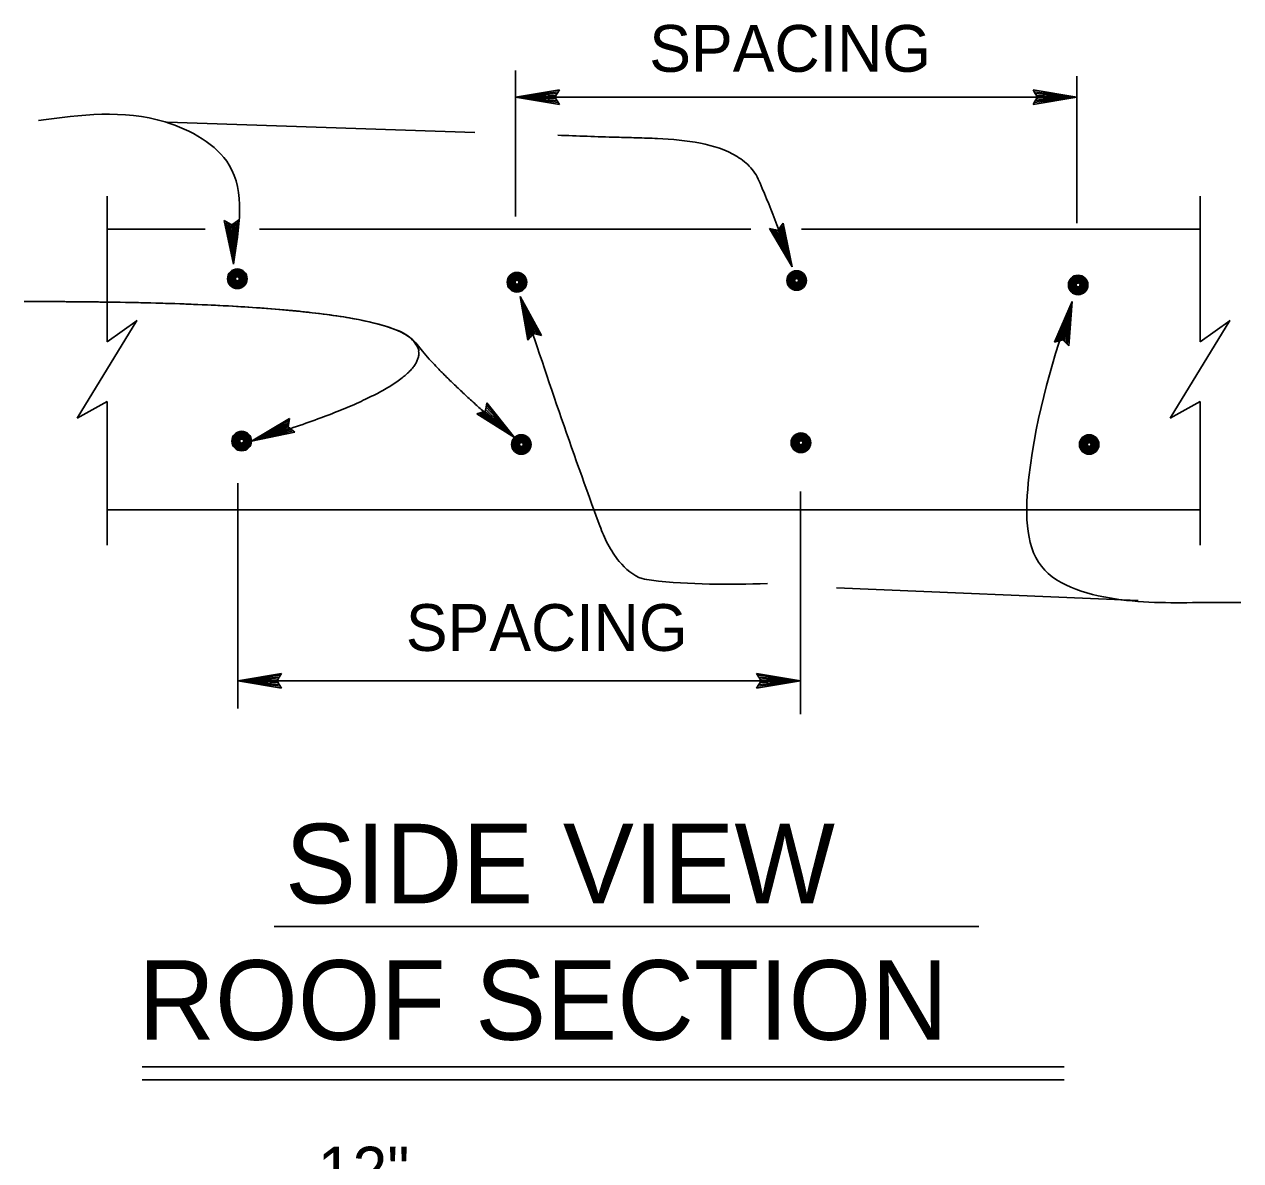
# Model space of a CAD drawing. Extents: x 0 to 2.83, y 0 to 1.83.
# Drawn here: x 1.4742 to 1.78, y 1.1129 to 1.3986 of the extents above; entities that cross this region are included whole.
import ezdxf

# ---------------------------------------------------------------- set-up
doc = ezdxf.new("R2010")
doc.units = 0
for name, color, linetype in [('14 Ramp Anno', 7, 'Continuous'), ('212 Leaders and Dim Lines', 7, 'Continuous'), ('214 Text and Titles', 7, 'Continuous'), ('216 Rebar', 7, 'Continuous'), ('240 Concrete', 7, 'Continuous')]:
    doc.layers.add(name, color=color, linetype=linetype)

msp = doc.modelspace()

# ---------------------------------------------------------------- linework, layer by layer
at = {"layer": '14 Ramp Anno'}
for p, q in [((1.53705, 1.1718), (1.71413, 1.1718)), ((1.50389, 1.1365), (1.7356, 1.1365)), ((1.50389, 1.13326), (1.7356, 1.13326))]:
    msp.add_line(p, q, dxfattribs=at)
at = {"layer": '212 Leaders and Dim Lines'}
for p, q in [((1.59773, 1.35035), (1.59773, 1.38704)), ((1.73877, 1.34862), (1.73877, 1.3856)), ((1.59773, 1.38031), (1.60873, 1.38215)), ((1.59773, 1.38031), (1.60873, 1.38215)), ((1.60816, 1.38123), (1.60873, 1.38215)), ((1.60816, 1.38123), (1.60873, 1.38215)), ((1.72834, 1.38123), (1.72777, 1.38215)), ((1.72777, 1.38215), (1.73877, 1.38031)), ((1.59773, 1.38031), (1.60844, 1.38169)), ((1.59773, 1.38031), (1.60844, 1.38169)), ((1.60816, 1.38123), (1.59773, 1.38031)), ((1.60816, 1.38123), (1.59773, 1.38031)), ((1.60788, 1.38077), (1.59773, 1.38031)), ((1.60788, 1.38077), (1.59773, 1.38031)), ((1.73877, 1.38031), (1.59773, 1.38031)), ((1.60759, 1.38031), (1.59773, 1.38031)), ((1.60873, 1.37848), (1.59773, 1.38031)), ((1.59773, 1.38031), (1.60816, 1.3794)), ((1.60844, 1.37894), (1.59773, 1.38031)), ((1.59773, 1.38031), (1.60788, 1.37986)), ((1.60759, 1.38031), (1.59773, 1.38031)), ((1.60873, 1.37848), (1.59773, 1.38031)), ((1.59773, 1.38031), (1.60816, 1.3794)), ((1.60844, 1.37894), (1.59773, 1.38031)), ((1.59773, 1.38031), (1.60788, 1.37986)), ((1.60759, 1.38031), (1.60816, 1.38123)), ((1.60759, 1.38031), (1.60816, 1.38123)), ((1.60816, 1.3794), (1.60759, 1.38031)), ((1.60816, 1.3794), (1.60759, 1.38031)), ((1.60816, 1.3794), (1.60873, 1.37848)), ((1.60816, 1.3794), (1.60873, 1.37848)), ((1.73877, 1.38031), (1.72777, 1.37848)), ((1.72834, 1.3794), (1.72777, 1.37848)), ((1.72805, 1.38169), (1.73877, 1.38031)), ((1.73877, 1.38031), (1.72805, 1.37894)), ((1.73877, 1.38031), (1.72834, 1.38123)), ((1.72834, 1.38123), (1.7289, 1.38031)), ((1.72834, 1.3794), (1.73877, 1.38031)), ((1.7289, 1.38031), (1.72834, 1.3794)), ((1.73877, 1.38031), (1.72862, 1.38077)), ((1.72862, 1.37985), (1.73877, 1.38031)), ((1.7289, 1.38031), (1.73877, 1.38031)), ((1.5875, 1.37144), (1.51024, 1.37406)), ((1.52543, 1.34875), (1.52449, 1.34928)), ((1.52679, 1.33837), (1.52449, 1.34928)), ((1.52679, 1.33837), (1.52496, 1.34902)), ((1.52543, 1.34875), (1.52679, 1.33837)), ((1.52637, 1.34823), (1.52543, 1.34875)), ((1.5259, 1.34849), (1.52679, 1.33837)), ((1.52727, 1.34883), (1.52637, 1.34823)), ((1.52816, 1.34944), (1.52679, 1.33837)), ((1.52771, 1.34913), (1.52679, 1.33837)), ((1.52679, 1.33837), (1.52727, 1.34883)), ((1.52679, 1.33837), (1.52682, 1.34853)), ((1.52727, 1.34883), (1.52816, 1.34944)), ((1.66433, 1.34774), (1.66499, 1.3486)), ((1.66433, 1.34774), (1.66499, 1.3486)), ((1.66499, 1.3486), (1.66721, 1.33767)), ((1.66499, 1.3486), (1.66721, 1.33767)), ((1.52637, 1.34823), (1.52679, 1.33837)), ((1.66262, 1.34708), (1.66156, 1.34728)), ((1.66721, 1.33767), (1.66156, 1.34728)), ((1.66262, 1.34708), (1.66156, 1.34728)), ((1.66721, 1.33767), (1.66156, 1.34728)), ((1.66721, 1.33767), (1.66209, 1.34718)), ((1.66721, 1.33767), (1.66209, 1.34718)), ((1.66262, 1.34708), (1.66721, 1.33767)), ((1.66368, 1.34688), (1.66262, 1.34708)), ((1.66262, 1.34708), (1.66721, 1.33767)), ((1.66368, 1.34688), (1.66262, 1.34708)), ((1.66315, 1.34698), (1.66721, 1.33767)), ((1.66315, 1.34698), (1.66721, 1.33767)), ((1.66433, 1.34774), (1.66368, 1.34688)), ((1.66433, 1.34774), (1.66368, 1.34688)), ((1.66368, 1.34688), (1.66721, 1.33767)), ((1.66368, 1.34688), (1.66721, 1.33767)), ((1.66721, 1.33767), (1.66401, 1.34731)), ((1.66721, 1.33767), (1.66401, 1.34731)), ((1.66721, 1.33767), (1.66433, 1.34774)), ((1.66721, 1.33767), (1.66433, 1.34774)), ((1.66466, 1.34817), (1.66721, 1.33767)), ((1.66466, 1.34817), (1.66721, 1.33767)), ((1.60213, 1.32086), (1.59889, 1.33018)), ((1.60076, 1.31919), (1.59889, 1.33018)), ((1.59889, 1.33018), (1.60423, 1.32039)), ((1.60318, 1.32062), (1.59889, 1.33018)), ((1.59889, 1.33018), (1.60144, 1.32002)), ((1.6011, 1.3196), (1.59889, 1.33018)), ((1.59889, 1.33018), (1.60178, 1.32044)), ((1.60265, 1.32074), (1.59889, 1.33018)), ((1.59889, 1.33018), (1.60371, 1.32051)), ((1.60213, 1.32086), (1.59889, 1.33018)), ((1.60076, 1.31919), (1.59889, 1.33018)), ((1.59889, 1.33018), (1.60423, 1.32039)), ((1.60318, 1.32062), (1.59889, 1.33018)), ((1.59889, 1.33018), (1.60144, 1.32002)), ((1.6011, 1.3196), (1.59889, 1.33018)), ((1.59889, 1.33018), (1.60178, 1.32044)), ((1.60265, 1.32074), (1.59889, 1.33018)), ((1.59889, 1.33018), (1.60371, 1.32051)), ((1.73319, 1.31868), (1.7376, 1.32892)), ((1.73319, 1.31868), (1.7376, 1.32892)), ((1.7337, 1.31884), (1.7376, 1.32892)), ((1.7337, 1.31884), (1.7376, 1.32892)), ((1.7376, 1.32892), (1.73421, 1.31901)), ((1.7376, 1.32892), (1.73421, 1.31901)), ((1.7376, 1.32892), (1.73473, 1.31917)), ((1.7376, 1.32892), (1.73473, 1.31917)), ((1.73524, 1.31934), (1.7376, 1.32892)), ((1.73524, 1.31934), (1.7376, 1.32892)), ((1.73562, 1.31895), (1.7376, 1.32892)), ((1.73562, 1.31895), (1.7376, 1.32892)), ((1.736, 1.31857), (1.7376, 1.32892)), ((1.736, 1.31857), (1.7376, 1.32892)), ((1.7376, 1.32892), (1.73638, 1.31818)), ((1.7376, 1.32892), (1.73638, 1.31818)), ((1.7376, 1.32892), (1.73675, 1.3178)), ((1.7376, 1.32892), (1.73675, 1.3178)), ((1.60144, 1.32002), (1.60213, 1.32086)), ((1.60144, 1.32002), (1.60213, 1.32086)), ((1.60213, 1.32086), (1.60318, 1.32062)), ((1.60213, 1.32086), (1.60318, 1.32062)), ((1.60144, 1.32002), (1.60076, 1.31919)), ((1.60144, 1.32002), (1.60076, 1.31919)), ((1.60318, 1.32062), (1.60423, 1.32039)), ((1.60318, 1.32062), (1.60423, 1.32039)), ((1.73421, 1.31901), (1.73319, 1.31868)), ((1.73421, 1.31901), (1.73319, 1.31868)), ((1.73421, 1.31901), (1.73524, 1.31934)), ((1.73421, 1.31901), (1.73524, 1.31934)), ((1.73524, 1.31934), (1.736, 1.31857)), ((1.73524, 1.31934), (1.736, 1.31857)), ((1.736, 1.31857), (1.73675, 1.3178)), ((1.736, 1.31857), (1.73675, 1.3178)), ((1.59028, 1.3024), (1.59047, 1.30346)), ((1.59038, 1.30293), (1.59741, 1.29473)), ((1.59047, 1.30346), (1.59741, 1.29473)), ((1.76228, 1.29965), (1.76978, 1.30378)), ((1.53131, 1.29386), (1.54092, 1.29953)), ((1.54072, 1.29847), (1.54092, 1.29953)), ((1.58905, 1.30104), (1.58801, 1.30074)), ((1.59741, 1.29473), (1.58801, 1.30074)), ((1.59741, 1.29473), (1.58853, 1.30089)), ((1.59008, 1.30134), (1.58905, 1.30104)), ((1.58905, 1.30104), (1.59741, 1.29473)), ((1.58957, 1.30119), (1.59741, 1.29473)), ((1.59028, 1.3024), (1.59008, 1.30134)), ((1.59008, 1.30134), (1.59741, 1.29473)), ((1.59741, 1.29473), (1.59018, 1.30187)), ((1.59741, 1.29473), (1.59028, 1.3024)), ((1.53131, 1.29386), (1.54082, 1.299)), ((1.54072, 1.29847), (1.53131, 1.29386)), ((1.54062, 1.29794), (1.53131, 1.29386)), ((1.54052, 1.29741), (1.53131, 1.29386)), ((1.53131, 1.29386), (1.54095, 1.29708)), ((1.53131, 1.29386), (1.54138, 1.29675)), ((1.54181, 1.29643), (1.53131, 1.29386)), ((1.54052, 1.29741), (1.54072, 1.29847)), ((1.54138, 1.29675), (1.54052, 1.29741)), ((1.54138, 1.29675), (1.54224, 1.2961)), ((1.54224, 1.2961), (1.53131, 1.29386)), ((1.5279, 1.28328), (1.5279, 1.22663)), ((1.66929, 1.2812), (1.66929, 1.22518)), ((1.6784, 1.25694), (1.75419, 1.25379)), ((1.5279, 1.23359), (1.5389, 1.23543)), ((1.5279, 1.23359), (1.5389, 1.23543)), ((1.5279, 1.23359), (1.5389, 1.23543)), ((1.53833, 1.23451), (1.5389, 1.23543)), ((1.53833, 1.23451), (1.5389, 1.23543)), ((1.53833, 1.23451), (1.5389, 1.23543)), ((1.65885, 1.23451), (1.65829, 1.23543)), ((1.65829, 1.23543), (1.66929, 1.23359)), ((1.65885, 1.23451), (1.65829, 1.23543)), ((1.65829, 1.23543), (1.66929, 1.23359)), ((1.5279, 1.23359), (1.53862, 1.23497)), ((1.5279, 1.23359), (1.53862, 1.23497)), ((1.5279, 1.23359), (1.53862, 1.23497)), ((1.53833, 1.23451), (1.5279, 1.23359)), ((1.53833, 1.23451), (1.5279, 1.23359)), ((1.53833, 1.23451), (1.5279, 1.23359)), ((1.53805, 1.23405), (1.5279, 1.23359)), ((1.53805, 1.23405), (1.5279, 1.23359)), ((1.53805, 1.23405), (1.5279, 1.23359)), ((1.66929, 1.23359), (1.5279, 1.23359)), ((1.53777, 1.23359), (1.5279, 1.23359)), ((1.5389, 1.23176), (1.5279, 1.23359)), ((1.5279, 1.23359), (1.53833, 1.23268)), ((1.53862, 1.23222), (1.5279, 1.23359)), ((1.5279, 1.23359), (1.53805, 1.23313)), ((1.53777, 1.23359), (1.5279, 1.23359)), ((1.5389, 1.23176), (1.5279, 1.23359)), ((1.5279, 1.23359), (1.53833, 1.23268)), ((1.53862, 1.23222), (1.5279, 1.23359)), ((1.5279, 1.23359), (1.53805, 1.23313)), ((1.53777, 1.23359), (1.5279, 1.23359)), ((1.5389, 1.23176), (1.5279, 1.23359)), ((1.5279, 1.23359), (1.53833, 1.23268)), ((1.53862, 1.23222), (1.5279, 1.23359)), ((1.5279, 1.23359), (1.53805, 1.23313)), ((1.53777, 1.23359), (1.53833, 1.23451)), ((1.53777, 1.23359), (1.53833, 1.23451)), ((1.53777, 1.23359), (1.53833, 1.23451)), ((1.53833, 1.23268), (1.53777, 1.23359)), ((1.53833, 1.23268), (1.53777, 1.23359)), ((1.53833, 1.23268), (1.53777, 1.23359)), ((1.53833, 1.23268), (1.5389, 1.23176)), ((1.53833, 1.23268), (1.5389, 1.23176)), ((1.53833, 1.23268), (1.5389, 1.23176)), ((1.66929, 1.23359), (1.65829, 1.23176)), ((1.66929, 1.23359), (1.65829, 1.23176)), ((1.65885, 1.23267), (1.65829, 1.23176)), ((1.65885, 1.23267), (1.65829, 1.23176)), ((1.65857, 1.23497), (1.66929, 1.23359)), ((1.65857, 1.23497), (1.66929, 1.23359)), ((1.66929, 1.23359), (1.65857, 1.23222)), ((1.66929, 1.23359), (1.65857, 1.23222)), ((1.66929, 1.23359), (1.65885, 1.23451)), ((1.65885, 1.23451), (1.65942, 1.23359)), ((1.66929, 1.23359), (1.65885, 1.23451)), ((1.65885, 1.23451), (1.65942, 1.23359)), ((1.65885, 1.23267), (1.66929, 1.23359)), ((1.65942, 1.23359), (1.65885, 1.23267)), ((1.65885, 1.23267), (1.66929, 1.23359)), ((1.65942, 1.23359), (1.65885, 1.23267)), ((1.66929, 1.23359), (1.65914, 1.23405)), ((1.66929, 1.23359), (1.65914, 1.23405)), ((1.65914, 1.23313), (1.66929, 1.23359)), ((1.65914, 1.23313), (1.66929, 1.23359)), ((1.65942, 1.23359), (1.66929, 1.23359)), ((1.65942, 1.23359), (1.66929, 1.23359))]:
    msp.add_line(p, q, dxfattribs=at)
for points in [[(1.52679, 1.33837), (1.52574, 1.36323), (1.50963, 1.37409), (1.47776, 1.37444)], [(1.66721, 1.33767), (1.65916, 1.35868), (1.65815, 1.36075), (1.65683, 1.36255), (1.65339, 1.3654), (1.64416, 1.36872), (1.63341, 1.36991), (1.62808, 1.3701), (1.62309, 1.37024), (1.60835, 1.37074)], [(1.59889, 1.33018), (1.61889, 1.27254), (1.61978, 1.27026), (1.6209, 1.26794), (1.62378, 1.26358), (1.62957, 1.2593), (1.63184, 1.25888), (1.66104, 1.25802)], [(1.7376, 1.32892), (1.72674, 1.28479), (1.72989, 1.26238), (1.74985, 1.25398), (1.77191, 1.25328), (1.77997, 1.25328)]]:
    msp.add_spline(points, degree=3, dxfattribs=at)
for points in [[(1.47423, 1.32896), (1.56419, 1.32896), (1.58031, 1.3088), (1.53131, 1.29386)], [(1.47423, 1.32896), (1.56419, 1.32896), (1.58031, 1.3088), (1.59741, 1.29473)]]:
    msp.add_open_spline(points, degree=2, dxfattribs=at)
at = {"layer": '216 Rebar'}
for centre, radius in [((1.52777, 1.33466), 0.00246), ((1.52777, 1.33466), 0.00233), ((1.52777, 1.33466), 0.00221), ((1.52777, 1.33466), 0.00209), ((1.52777, 1.33466), 0.00197), ((1.52777, 1.33466), 0.00184), ((1.52777, 1.33466), 0.00172), ((1.52777, 1.33466), 0.0016), ((1.52777, 1.33466), 0.00147), ((1.59806, 1.33379), 0.00246), ((1.59806, 1.33379), 0.00233), ((1.66835, 1.33422), 0.00246), ((1.66835, 1.33422), 0.00233), ((1.66835, 1.33422), 0.00221), ((1.66835, 1.33422), 0.00209), ((1.66835, 1.33422), 0.00197), ((1.66835, 1.33422), 0.00184), ((1.52777, 1.33466), 0.00135), ((1.52777, 1.33466), 0.00123), ((1.52777, 1.33466), 0.00111), ((1.52777, 1.33466), 0.000983), ((1.52777, 1.33466), 0.00086), ((1.52777, 1.33466), 0.000737), ((1.52777, 1.33466), 0.000614), ((1.52777, 1.33466), 0.000491), ((1.59806, 1.33379), 0.00221), ((1.59806, 1.33379), 0.00209), ((1.59806, 1.33379), 0.00197), ((1.59806, 1.33379), 0.00184), ((1.59806, 1.33379), 0.00172), ((1.59806, 1.33379), 0.0016), ((1.59806, 1.33379), 0.00147), ((1.59806, 1.33379), 0.00135), ((1.59806, 1.33379), 0.00123), ((1.59806, 1.33379), 0.00111), ((1.59806, 1.33379), 0.000983), ((1.59806, 1.33379), 0.00086), ((1.59806, 1.33379), 0.000737), ((1.59806, 1.33379), 0.000614), ((1.59806, 1.33379), 0.000491), ((1.66835, 1.33422), 0.00172), ((1.66835, 1.33422), 0.0016), ((1.66835, 1.33422), 0.00147), ((1.66835, 1.33422), 0.00135), ((1.66835, 1.33422), 0.00123), ((1.66835, 1.33422), 0.00111), ((1.66835, 1.33422), 0.000983), ((1.66835, 1.33422), 0.00086), ((1.66835, 1.33422), 0.000737), ((1.66835, 1.33422), 0.000614), ((1.66835, 1.33422), 0.000491), ((1.73911, 1.33311), 0.00246), ((1.73911, 1.33311), 0.00233), ((1.73911, 1.33311), 0.00221), ((1.73911, 1.33311), 0.00209), ((1.73911, 1.33311), 0.00197), ((1.73911, 1.33311), 0.00184), ((1.73911, 1.33311), 0.00172), ((1.73911, 1.33311), 0.0016), ((1.73911, 1.33311), 0.00147), ((1.73911, 1.33311), 0.00135), ((1.73911, 1.33311), 0.00123), ((1.73911, 1.33311), 0.00111), ((1.73911, 1.33311), 0.000983), ((1.73911, 1.33311), 0.00086), ((1.73911, 1.33311), 0.000737), ((1.73911, 1.33311), 0.000614), ((1.73911, 1.33311), 0.000491), ((1.52886, 1.29386), 0.00246), ((1.52886, 1.29386), 0.00233), ((1.52886, 1.29386), 0.00221), ((1.52886, 1.29386), 0.00209), ((1.52886, 1.29386), 0.00197), ((1.52886, 1.29386), 0.00184), ((1.52886, 1.29386), 0.00172), ((1.52886, 1.29386), 0.0016), ((1.52886, 1.29386), 0.00147), ((1.52886, 1.29386), 0.00135), ((1.52886, 1.29386), 0.00123), ((1.52886, 1.29386), 0.00111), ((1.52886, 1.29386), 0.000983), ((1.52886, 1.29386), 0.00086), ((1.52886, 1.29386), 0.000737), ((1.52886, 1.29386), 0.000614), ((1.52886, 1.29386), 0.000491), ((1.59915, 1.293), 0.00246), ((1.59915, 1.293), 0.00233), ((1.59915, 1.293), 0.00221), ((1.59915, 1.293), 0.00209), ((1.59915, 1.293), 0.00197), ((1.59915, 1.293), 0.00184), ((1.59915, 1.293), 0.00172), ((1.59915, 1.293), 0.0016), ((1.59915, 1.293), 0.00147), ((1.59915, 1.293), 0.00135), ((1.59915, 1.293), 0.00123), ((1.59915, 1.293), 0.00111), ((1.59915, 1.293), 0.000983), ((1.59915, 1.293), 0.00086), ((1.59915, 1.293), 0.000737), ((1.59915, 1.293), 0.000614), ((1.59915, 1.293), 0.000491), ((1.66943, 1.29343), 0.00246), ((1.66943, 1.29343), 0.00233), ((1.66943, 1.29343), 0.00221), ((1.66943, 1.29343), 0.00209), ((1.66943, 1.29343), 0.00197), ((1.66943, 1.29343), 0.00184), ((1.66943, 1.29343), 0.00172), ((1.66943, 1.29343), 0.0016), ((1.66943, 1.29343), 0.00147), ((1.66943, 1.29343), 0.00135), ((1.66943, 1.29343), 0.00123), ((1.66943, 1.29343), 0.00111), ((1.66943, 1.29343), 0.000983), ((1.66943, 1.29343), 0.00086), ((1.66943, 1.29343), 0.000737), ((1.66943, 1.29343), 0.000614), ((1.66943, 1.29343), 0.000491), ((1.74189, 1.293), 0.00246), ((1.74189, 1.293), 0.00233), ((1.74189, 1.293), 0.00221), ((1.74189, 1.293), 0.00209), ((1.74189, 1.293), 0.00197), ((1.74189, 1.293), 0.00184), ((1.74189, 1.293), 0.00172), ((1.74189, 1.293), 0.0016), ((1.74189, 1.293), 0.00147), ((1.74189, 1.293), 0.00135), ((1.74189, 1.293), 0.00123), ((1.74189, 1.293), 0.00111), ((1.74189, 1.293), 0.000983), ((1.74189, 1.293), 0.00086), ((1.74189, 1.293), 0.000737), ((1.74189, 1.293), 0.000614), ((1.74189, 1.293), 0.000491)]:
    msp.add_circle(centre, radius, dxfattribs=at)
at = {"layer": '240 Concrete'}
for p, q in [((1.49504, 1.35545), (1.49504, 1.31881)), ((1.76978, 1.35545), (1.76978, 1.31881)), ((1.51965, 1.34714), (1.49504, 1.34714)), ((1.65687, 1.34714), (1.53337, 1.34714)), ((1.76978, 1.34714), (1.66961, 1.34714)), ((1.50254, 1.32414), (1.48755, 1.29965)), ((1.49504, 1.31881), (1.50256, 1.3242)), ((1.77728, 1.32414), (1.76228, 1.29965)), ((1.76978, 1.31881), (1.7773, 1.3242)), ((1.48755, 1.29965), (1.49504, 1.30378)), ((1.49504, 1.30378), (1.49504, 1.26772)), ((1.76978, 1.30378), (1.76978, 1.26772)), ((1.76978, 1.27655), (1.49504, 1.27655))]:
    msp.add_line(p, q, dxfattribs=at)

# ---------------------------------------------------------------- texts
at = {"layer": '14 Ramp Anno'}
for s, height, p in [('SIDE VIEW', 0.020003, (1.53975, 1.17765)), ('ROOF SECTION', 0.0200026, (1.50285, 1.14334))]:
    msp.add_text(s, height=height, dxfattribs=at).set_placement(p)
at = {"layer": '212 Leaders and Dim Lines'}
msp.add_text('12"', height=0.011765, dxfattribs=at).set_placement((1.54796, 1.10469))
at = {"layer": '214 Text and Titles'}
for p in [(1.63131, 1.38669), (1.57013, 1.2411)]:
    msp.add_text('SPACING', height=0.011765, dxfattribs=at).set_placement(p)

doc.saveas('drawing.dxf')
